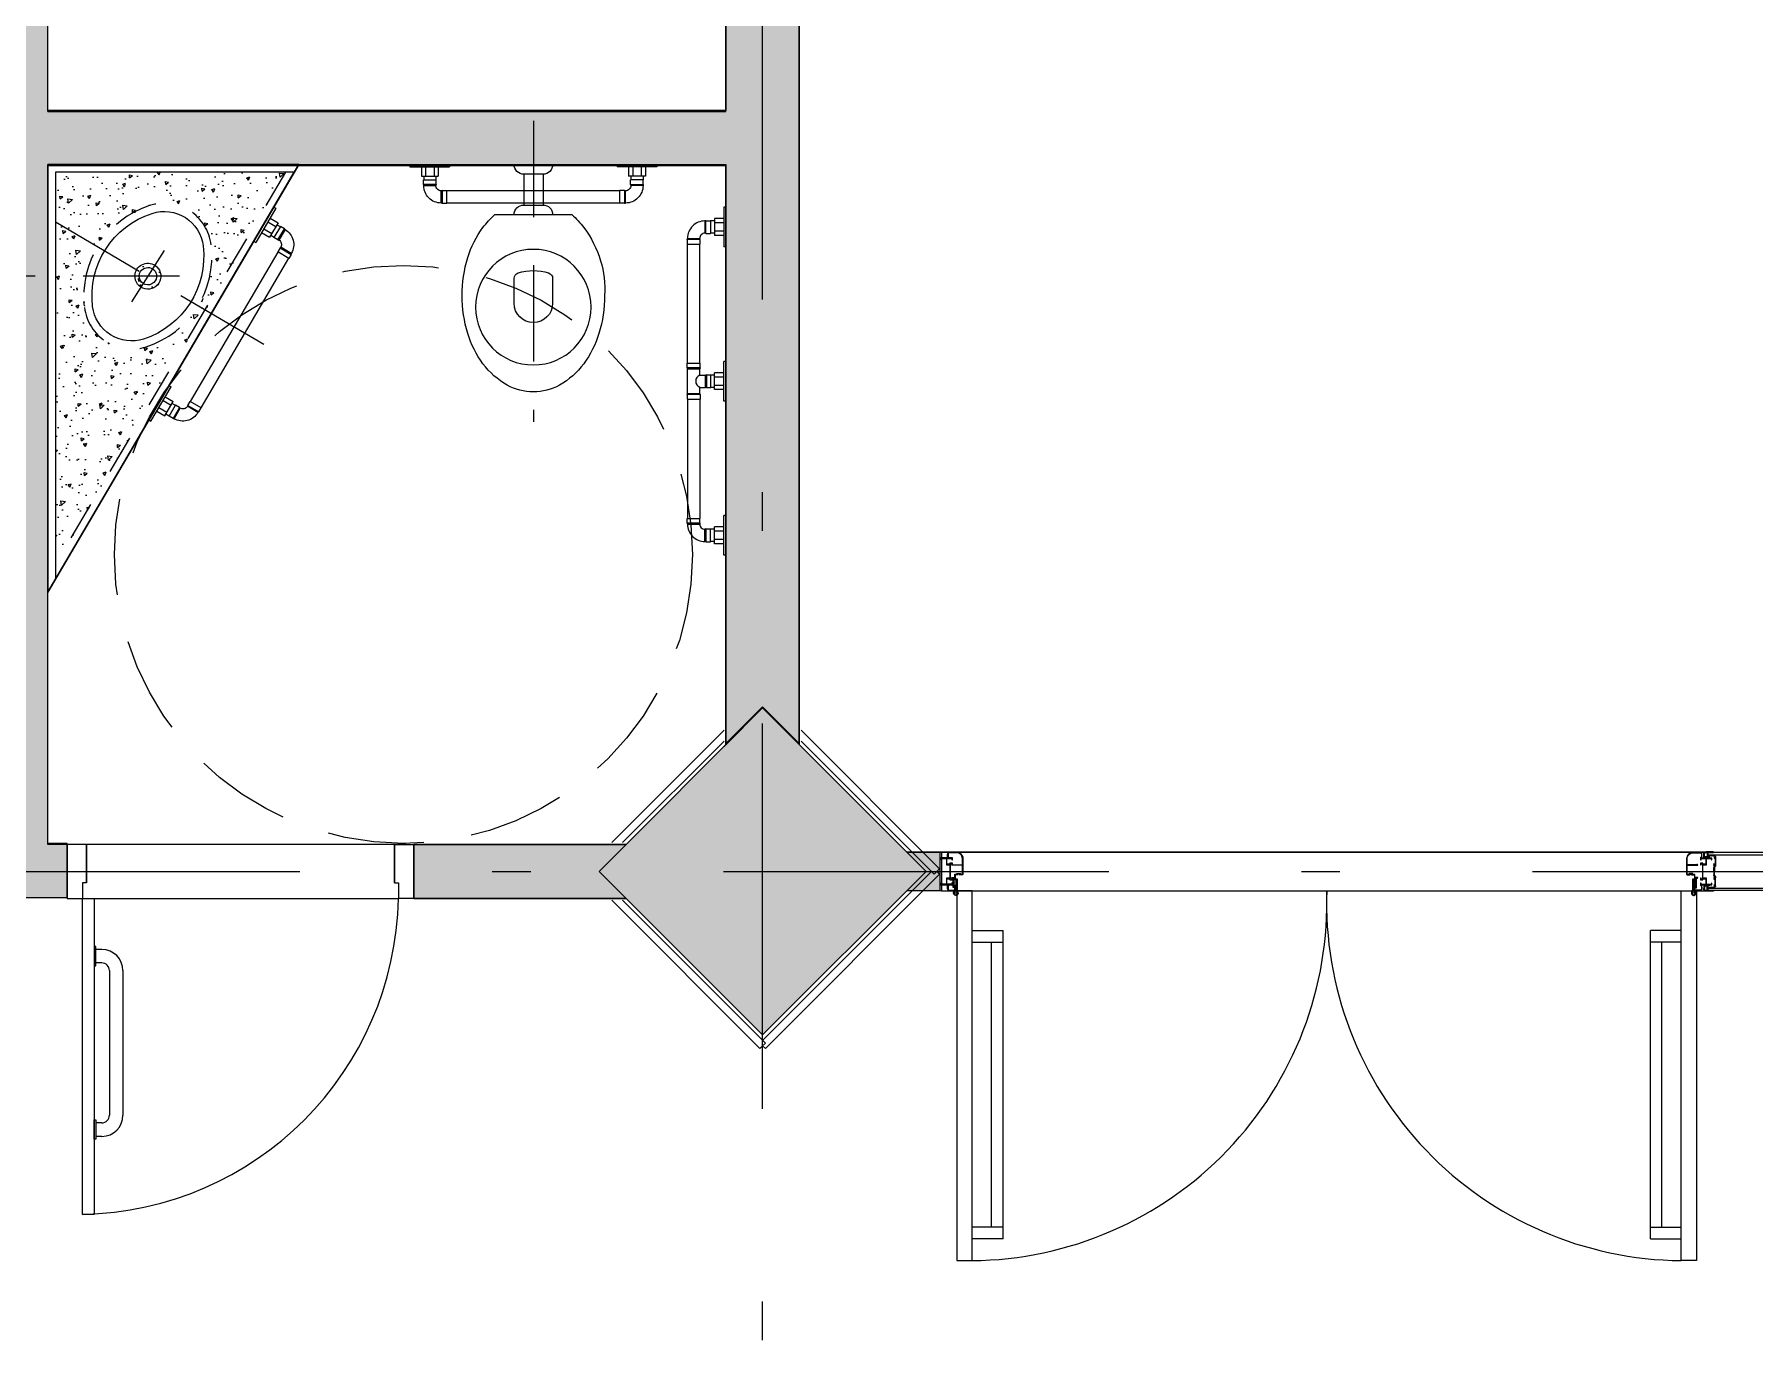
# Model space of a CAD drawing. Header units: millimetres. Extents: x 182 to 575, y -105 to 95.
# Drawn here: x 250.651 to 255.116, y -3.499 to -0.081 of the extents above; entities that cross this region are included whole.
import ezdxf

# ---------------------------------------------------------------- set-up
doc = ezdxf.new("R2010")
doc.units = ezdxf.units.MM
doc.header["$MEASUREMENT"] = 0
for name, pattern in [('DASHDOT', [1, 0.5, -0.25, 0, -0.25]), ('DASHED', [0.75, 0.5, -0.25]), ('DASHED2', [0.375, 0.25, -0.125]), ('XR_BL2_AND_MON-REV15$0$DASHDOT', [1, 0.5, -0.25, 0, -0.25])]:
    doc.linetypes.add(name, pattern=pattern)
for name, color, linetype in [('ALV_HT', 253, 'Continuous'), ('base', 253, 'Continuous'), ('BR_EST', 2, 'Continuous'), ('COB_PROJ_EST', 1, 'Continuous'), ('construir', 10, 'Continuous'), ('CORRIMÃO', 41, 'Continuous'), ('EIXOS', 31, 'DASHDOT'), ('PVC', 2, 'Continuous'), ('SAN', 1, 'Continuous'), ('XR_BL2_AND_MON-REV15$0$EIXOS_PERFIL', 181, 'XR_BL2_AND_MON-REV15$0$DASHDOT'), ('XR_BL2_AND_MON-REV15$0$PERFIL_DIV', 41, 'Continuous')]:
    doc.layers.add(name, color=color, linetype=linetype)

# ---------------------------------------------------------------- blocks, each defined once
blk = doc.blocks.new('XR_BL2_AND_MON-REV15$0$P50X50')
at = {"layer": 'base'}
blk.add_hatch(color=256, dxfattribs=at).paths.add_polyline_path([(0, -0.4243), (0.4243, 0), (0, 0.4243), (-0.4243, 0)])
at = {"layer": 'base', "linetype": 'ByBlock'}
blk.add_lwpolyline([(0, -0.4243), (0.4243, 0), (0, 0.4243), (-0.4243, 0)], close=True, dxfattribs=at)
blk = doc.blocks.new('XR_BL2_AND_MON-REV15$0$PILAR 60X60_45')
at = {"layer": 'base'}
blk.add_blockref('XR_BL2_AND_MON-REV15$0$P50X50', (0, 0), dxfattribs=at)
blk = doc.blocks.new('BAC-PL2')
for p, q in [((0, 0), (0.005, 0)), ((0.025, 0.025), (0.105, 0.025)), ((0.025, -0.025), (0.105, -0.025))]:
    blk.add_line(p, q)
for points in [[(0.13, 0.0998), (0.13, -0.0998, 0.056984), (0.1632, -0.1308, 0.085116), (0.2494, -0.1743, 0.090221), (0.34, -0.185, 0.074494), (0.4387, -0.1702, 0.085116), (0.5168, -0.1308, 0.106255), (0.5723, -0.0677, 0.128271), (0.59, 0, 0.128271), (0.5723, 0.0677, 0.106255), (0.5168, 0.1308, 0.085116), (0.4387, 0.1702, 0.074494), (0.34, 0.185, 0.074494), (0.2413, 0.1702, 0.085116), (0.1632, 0.1308, 0.056984)], [(0.2955, 0.05, 0.326276), (0.2812, 0.0396, 0.155871), (0.2812, -0.0396, 0.326276), (0.2955, -0.05), (0.36, -0.05, 1), (0.36, 0.05)]]:
    blk.add_lwpolyline(points, format="xyb", close=True)
for points in [[(0, -0.05, 0.414214), (0.025, -0.025), (0.025, 0.025, 0.414483), (0, 0.05)], [(0.13, 0.05, 0.414483), (0.105, 0.025), (0.105, -0.025, 0.414214), (0.13, -0.05)]]:
    blk.add_lwpolyline(points, format="xyb")
blk.add_circle((0.37, 0), 0.15)
blk = doc.blocks.new('DEF')
at = {"layer": 'PVC', "color": 0}
for p, q in [((0, 0.6406), (0.006, 0.6406)), ((0.006, 0.6406), (0.006, 0.5376)), ((0.006, 0.611), (0.03, 0.611)), ((0.006, 0.6001), (0.03, 0.6001)), ((0.03, 0.611), (0.03, 0.5672)), ((0.03, 0.605), (0.04, 0.605)), ((0.04, 0.6057), (0.04, 0.5726)), ((0.052, 0.6057), (0.04, 0.6057)), ((0.052, 0.5726), (0.052, 0.6057)), ((0.052, 0.6057), (0.0546, 0.605)), ((0.0546, 0.605), (0.0546, 0.5733)), ((0, 0.5376), (0.006, 0.5376)), ((0.006, 0.5782), (0.03, 0.5782)), ((0.006, 0.5672), (0.03, 0.5672)), ((0.03, 0.5732), (0.04, 0.5732)), ((0.052, 0.5726), (0.04, 0.5726)), ((0.052, 0.5726), (0.0546, 0.5733)), ((0.0675, 0.5571), (0.0681, 0.5597)), ((0.0675, 0.5571), (0.1006, 0.5571)), ((0.0675, 0.5571), (0.0675, 0.5451)), ((0.1006, 0.5451), (0.0675, 0.5451)), ((0.0999, 0.5597), (0.0681, 0.5597)), ((0.0681, 0.0955), (0.0681, 0.5451)), ((0.1006, 0.5571), (0.0999, 0.5597)), ((0.0999, 0.0955), (0.0999, 0.5451)), ((0.1006, 0.5571), (0.1006, 0.5451)), ((0, 0.103), (0.006, 0.103)), ((0.006, 0), (0.006, 0.103)), ((0.1006, 0.0955), (0.0675, 0.0955)), ((0.0675, 0.0835), (0.0675, 0.0955)), ((0.1006, 0.0835), (0.1006, 0.0955)), ((0.006, 0.0734), (0.03, 0.0734)), ((0.006, 0.0624), (0.03, 0.0624)), ((0.03, 0.0296), (0.03, 0.0734)), ((0.03, 0.0673), (0.04, 0.0673)), ((0.052, 0.068), (0.04, 0.068)), ((0.04, 0.0349), (0.04, 0.068)), ((0.052, 0.068), (0.052, 0.0349)), ((0.052, 0.068), (0.0546, 0.0674)), ((0.0546, 0.0356), (0.0546, 0.0674)), ((0.0675, 0.0835), (0.1006, 0.0835)), ((0.0675, 0.0835), (0.0681, 0.0809)), ((0.0999, 0.0809), (0.0681, 0.0809)), ((0.1006, 0.0835), (0.0999, 0.0809)), ((0, 0), (0.006, 0)), ((0.006, 0.0406), (0.03, 0.0406)), ((0.006, 0.0296), (0.03, 0.0296)), ((0.03, 0.0356), (0.04, 0.0356)), ((0.052, 0.0349), (0.04, 0.0349)), ((0.052, 0.0349), (0.0546, 0.0356))]:
    blk.add_line(p, q, dxfattribs=at)
for centre, radius, start, end in [((0.0546, 0.5597), 0.0453, 359.998, 90.002), ((0.0546, 0.5597), 0.0136, 0, 90.4737), ((0.0546, 0.0809), 0.0136, 269.5263, 0), ((0.0546, 0.0809), 0.0453, 269.998, 0.002)]:
    blk.add_arc(centre, radius, start, end, dxfattribs=at)
blk = doc.blocks.new('W_BARRA_VASO_3ART2')
at = {"layer": 'PVC', "color": 0}
for p, q in [((0, 0), (0, -0.006)), ((0.103, 0), (0.103, -0.006)), ((0.4, 0), (0.4, -0.006)), ((0.503, 0), (0.503, -0.006)), ((0.8, 0), (0.8, -0.006)), ((0.903, 0), (0.903, -0.006)), ((0, -0.006), (0.103, -0.006)), ((0.0296, -0.006), (0.0296, -0.03)), ((0.0296, -0.03), (0.0734, -0.03)), ((0.0349, -0.052), (0.0349, -0.04)), ((0.0349, -0.04), (0.068, -0.04)), ((0.0356, -0.03), (0.0356, -0.04)), ((0.0406, -0.006), (0.0406, -0.03)), ((0.0624, -0.006), (0.0624, -0.03)), ((0.0673, -0.03), (0.0673, -0.04)), ((0.068, -0.052), (0.068, -0.04)), ((0.0734, -0.006), (0.0734, -0.03)), ((0.503, -0.006), (0.4, -0.006)), ((0.4296, -0.006), (0.4296, -0.03)), ((0.4734, -0.03), (0.4296, -0.03)), ((0.4349, -0.051), (0.4349, -0.039)), ((0.4681, -0.039), (0.4349, -0.039)), ((0.4356, -0.03), (0.4356, -0.039)), ((0.4406, -0.006), (0.4406, -0.03)), ((0.4624, -0.006), (0.4624, -0.03)), ((0.4674, -0.03), (0.4674, -0.039)), ((0.4681, -0.051), (0.4681, -0.039)), ((0.4734, -0.006), (0.4734, -0.03)), ((0.903, -0.006), (0.8, -0.006)), ((0.8296, -0.006), (0.8296, -0.03)), ((0.8734, -0.03), (0.8296, -0.03)), ((0.8681, -0.04), (0.835, -0.04)), ((0.835, -0.052), (0.835, -0.04)), ((0.8356, -0.03), (0.8356, -0.04)), ((0.8406, -0.006), (0.8406, -0.03)), ((0.8624, -0.006), (0.8624, -0.03)), ((0.8674, -0.03), (0.8674, -0.04)), ((0.8681, -0.052), (0.8681, -0.04)), ((0.8734, -0.006), (0.8734, -0.03)), ((0.068, -0.052), (0.0349, -0.052)), ((0.0349, -0.052), (0.0356, -0.0546)), ((0.0356, -0.0546), (0.0674, -0.0546)), ((0.068, -0.052), (0.0674, -0.0546)), ((0.0835, -0.0675), (0.0809, -0.0681)), ((0.0809, -0.0999), (0.0809, -0.0681)), ((0.0835, -0.0675), (0.0835, -0.1006)), ((0.0835, -0.0675), (0.0955, -0.0675)), ((0.0955, -0.1006), (0.0955, -0.0675)), ((0.405, -0.0681), (0.0955, -0.0681)), ((0.405, -0.1006), (0.405, -0.0674)), ((0.417, -0.0674), (0.405, -0.0674)), ((0.417, -0.0674), (0.417, -0.1006)), ((0.417, -0.0674), (0.4195, -0.0681)), ((0.4195, -0.0999), (0.4195, -0.0681)), ((0.4356, -0.0681), (0.4195, -0.0681)), ((0.4349, -0.051), (0.4356, -0.0535)), ((0.4349, -0.051), (0.4681, -0.051)), ((0.4674, -0.0535), (0.4356, -0.0535)), ((0.4356, -0.0681), (0.4356, -0.0535)), ((0.4681, -0.051), (0.4674, -0.0535)), ((0.4674, -0.0681), (0.4674, -0.0535)), ((0.4835, -0.0681), (0.4674, -0.0681)), ((0.486, -0.0674), (0.4835, -0.0681)), ((0.4835, -0.0999), (0.4835, -0.0681)), ((0.486, -0.0674), (0.486, -0.1006)), ((0.486, -0.0674), (0.498, -0.0674)), ((0.498, -0.1006), (0.498, -0.0674)), ((0.498, -0.0681), (0.8075, -0.0681)), ((0.8075, -0.1006), (0.8075, -0.0675)), ((0.8195, -0.0675), (0.8075, -0.0675)), ((0.8195, -0.0675), (0.8195, -0.1006)), ((0.8195, -0.0675), (0.8221, -0.0681)), ((0.8221, -0.0999), (0.8221, -0.0681)), ((0.835, -0.052), (0.8681, -0.052)), ((0.835, -0.052), (0.8356, -0.0546)), ((0.8674, -0.0546), (0.8356, -0.0546)), ((0.8681, -0.052), (0.8674, -0.0546)), ((0.0835, -0.1006), (0.0809, -0.0999)), ((0.0835, -0.1006), (0.0955, -0.1006)), ((0.405, -0.0999), (0.0955, -0.0999)), ((0.417, -0.1006), (0.405, -0.1006)), ((0.4171, -0.1005), (0.4195, -0.0999)), ((0.4835, -0.0999), (0.4195, -0.0999)), ((0.486, -0.1006), (0.4835, -0.0999)), ((0.486, -0.1006), (0.498, -0.1006)), ((0.498, -0.0999), (0.8075, -0.0999)), ((0.8195, -0.1006), (0.8075, -0.1006)), ((0.8195, -0.1006), (0.8221, -0.0999))]:
    blk.add_line(p, q, dxfattribs=at)
for centre, radius, start, end in [((0.0809, -0.0546), 0.0453, 179.998, 270.002), ((0.0809, -0.0546), 0.0136, 179.5263, 270), ((0.4515, -0.0615), 0.0172, 202.6199, 337.3801), ((0.8221, -0.0546), 0.0136, 270, 0.4737), ((0.8221, -0.0546), 0.0453, 269.998, 0.002)]:
    blk.add_arc(centre, radius, start, end, dxfattribs=at)
blk = doc.blocks.new('XR_BL2_AND_MON-REV15$0$DI_LEIT12V3')
at = {"layer": 'XR_BL2_AND_MON-REV15$0$EIXOS_PERFIL'}
blk.add_line((-6.3, 0), (58.6, 0), dxfattribs=at)
at = {"layer": 'XR_BL2_AND_MON-REV15$0$PERFIL_DIV'}
for p, q in [((24, 51), (5.8, 51)), ((8.5, 49.5), (8.5, 40)), ((25, 49.5), (25, 50)), ((0, 35), (0, 44.5)), ((0, 35), (1.5, 35)), ((1.5, 38), (1.5, 44.5)), ((8.5, 38), (1.5, 38)), ((1.5, 36.5), (8.5, 36.5)), ((1.5, 35), (1.5, 36.5)), ((8.5, 40), (8.5, 40)), ((8.5, 40), (8.5, 38)), ((8.5, 36.5), (8.5, 35)), ((8.5, 35), (15, 35)), ((24.8, 42.2), (10, 42.2)), ((10, 36.5), (10, 41)), ((10, 41), (16.4, 41)), ((15, 36.5), (10, 36.5)), ((15, 35), (15, 36.5)), ((23, 41), (24.8, 41)), ((0, -35), (0, -44.5)), ((0, -35), (1.5, -35)), ((1.5, -35), (1.5, -36.5)), ((1.5, -36.5), (8.5, -36.5)), ((1.5, -38), (1.5, -44.5)), ((8.5, -38), (1.5, -38)), ((8.5, -35), (15, -35)), ((8.5, -36.5), (8.5, -35)), ((8.5, -40), (8.5, -38)), ((8.5, -40), (8.5, -40)), ((8.5, -49.5), (8.5, -40)), ((10, -36.5), (10, -41)), ((15, -36.5), (10, -36.5)), ((10, -41), (16.4, -41)), ((24.8, -42.2), (10, -42.2)), ((15, -35), (15, -36.5)), ((23, -41), (24.8, -41)), ((24, -51), (5.8, -51)), ((25, -49.5), (25, -50))]:
    blk.add_line(p, q, dxfattribs=at)
at = {"layer": 'XR_BL2_AND_MON-REV15$0$PERFIL_DIV', "linetype": 'Continuous'}
for p, q in [((5.9, 49.5), (8.5, 49.5)), ((10, 42.2), (10, 49.5)), ((10, 49.5), (25, 49.5)), ((25, 1.5), (25, 0)), ((25, 1.5), (26, 1.5)), ((25, 0), (27.5, 0)), ((25, 0), (27.5, 0)), ((25, 0), (27.5, 0)), ((25, -1.5), (25, 0)), ((25, 0), (27.5, 0)), ((25.4, 18.4), (25.4, 19.7)), ((25.4, 14), (25.4, 15.4)), ((26, 1.5), (26, 8.8)), ((26.6, 11.2), (27.6, 12.7)), ((26.8, 36.5), (26.8, 35)), ((26.8, 36.5), (29.4, 36.5)), ((26.8, 35), (29.3, 35)), ((26.9, 19), (26.9, 18.7)), ((26.9, 15.1), (26.9, 14.8)), ((27.5, 8.9), (27.5, 0)), ((27.5, -8.9), (27.5, 0)), ((27.7, 19), (27.7, 18.7)), ((27.7, 15.1), (27.7, 14.8)), ((28.2, 11.4), (29.8, 14.1)), ((29.1, 17.3), (29.4, 17.3)), ((29.1, 16.5), (29.4, 16.5)), ((29.4, 36.5), (29.3, 36.8)), ((29.3, 35), (29.3, 20.3)), ((30.5, 37), (30.5, 16.7)), ((10, -42.2), (10, -49.5)), ((25, -1.5), (26, -1.5)), ((25.4, -14), (25.4, -15.4)), ((25.4, -18.4), (25.4, -19.7)), ((26, -1.5), (26, -8.8)), ((26.6, -11.2), (27.6, -12.7)), ((26.8, -35), (29.3, -35)), ((26.8, -36.5), (26.8, -35)), ((26.8, -36.5), (29.4, -36.5)), ((26.9, -15.1), (26.9, -14.8)), ((26.9, -19), (26.9, -18.7)), ((27.7, -15.1), (27.7, -14.8)), ((27.7, -19), (27.7, -18.7)), ((28.2, -11.4), (29.8, -14.1)), ((29.1, -16.5), (29.4, -16.5)), ((29.1, -17.3), (29.4, -17.3)), ((29.3, -35), (29.3, -20.3)), ((29.4, -36.5), (29.3, -36.8)), ((30.5, -37), (30.5, -16.7)), ((5.9, -49.5), (8.5, -49.5)), ((10, -49.5), (25, -49.5))]:
    blk.add_line(p, q, dxfattribs=at)
at = {"layer": 'XR_BL2_AND_MON-REV15$0$PERFIL_DIV'}
for centre, radius, start, end in [((6, 44.9), 6.07, 90.5943, 185.4313), ((6, 44.9), 4.57, 90.5943, 185.4313), ((24, 50), 1, 0, 90), ((6, -44.9), 6.07, 174.5687, 269.4057), ((6, -44.9), 4.57, 174.5687, 269.4057), ((24, -50), 1, 270, 0)]:
    blk.add_arc(centre, radius, start, end, dxfattribs=at)
at = {"layer": 'XR_BL2_AND_MON-REV15$0$PERFIL_DIV', "linetype": 'Continuous'}
for centre, radius, start, end in [((19.7, 47.4), 7.23, 242.7929, 297.2071), ((24, 35.6), 6.6, 11.8368, 83.416), ((24.3, 36), 5.05, 9.9202, 84.746), ((25.7, 19.7), 0.3, 118.0213, 180), ((25.7, 18.4), 0.3, 180, 315.2481), ((25.7, 15.4), 0.3, 44.7519, 180), ((25.7, 14), 0.3, 180, 241.9787), ((27.3, 16.9), 3.55, 62.9643, 118.0213), ((27.3, 16.9), 3.55, 241.9787, 269.2788), ((27.3, 16.9), 1.85, 102.4869, 135.2481), ((27.3, 16.9), 1.85, 224.7519, 257.5131), ((30.6, 8.8), 4.68, 148.731, 180), ((27.3, 16.9), 2.15, 79.2778, 100.7222), ((27.3, 16.9), 2.15, 259.2778, 280.7222), ((27.2, 12.9), 0.4, 328.731, 89.2788), ((32.5, 8.9), 5, 148.731, 180), ((27.3, 16.9), 1.85, 12.4869, 77.5131), ((27.3, 16.9), 1.85, 282.4869, 347.5131), ((29, 20.3), 0.3, 242.9643, 0), ((27.3, 16.9), 2.15, 349.2778, 10.7222), ((25.5, 16.7), 5, 328.731, 0), ((19.7, -47.4), 7.23, 62.7929, 117.2071), ((24.3, -36), 5.05, 275.254, 350.0798), ((24, -35.6), 6.6, 276.584, 348.1632), ((25.7, -14), 0.3, 118.0213, 180), ((25.7, -15.4), 0.3, 180, 315.2481), ((25.7, -18.4), 0.3, 44.7519, 180), ((25.7, -19.7), 0.3, 180, 241.9787), ((27.3, -16.9), 3.55, 90.7212, 118.0213), ((27.3, -16.9), 3.55, 241.9787, 297.0357), ((27.3, -16.9), 1.85, 102.4869, 135.2481), ((27.3, -16.9), 1.85, 224.7519, 257.5131), ((30.6, -8.8), 4.68, 180, 211.269), ((27.3, -16.9), 2.15, 79.2778, 100.7222), ((27.3, -16.9), 2.15, 259.2778, 280.7222), ((27.2, -12.9), 0.4, 270.7212, 31.269), ((32.5, -8.9), 5, 180, 211.269), ((27.3, -16.9), 1.85, 12.4869, 77.5131), ((27.3, -16.9), 1.85, 282.4869, 347.5131), ((29, -20.3), 0.3, 0, 117.0357), ((27.3, -16.9), 2.15, 349.2778, 10.7222), ((25.5, -16.7), 5, 0, 31.269)]:
    blk.add_arc(centre, radius, start, end, dxfattribs=at)

msp = doc.modelspace()

# ---------------------------------------------------------------- hatches: boundary and pattern name
at = {"layer": 'base'}
for points in [[(247.4858, 2.1191), (247.4858, 3.866), (247.3158, 3.866), (247.3158, 3.776), (247.3458, 3.776), (247.3458, 0.3223), (247.3158, 0.3223), (247.3158, 0.2323), (247.4858, 0.2323), (247.4858, 1.9791), (250.5455, 1.9791), (250.5455, -2.1809), (249.0579, -2.1809), (249.0579, -2.3209), (250.7355, -2.3209), (250.7355, -2.1809), (250.6855, -2.1809), (250.6855, -0.4191), (252.4458, -0.4191), (252.4458, -1.9216), (252.5408, -1.8266), (252.6358, -1.9216), (252.6358, 2.3591), (251.5355, 2.3591), (251.5355, 2.2191), (252.4458, 2.2191), (252.4458, -0.2791), (250.6855, -0.2791), (250.6855, 2.2191), (250.7355, 2.2191), (250.7355, 2.3591), (250.6855, 2.3591), (250.6855, 6.2791), (252.1866, 6.2791), (252.1166, 6.3491), (252.1866, 6.4191), (249.0579, 6.4191), (249.0579, 6.2791), (250.5455, 6.2791), (250.5455, 2.1191)], [(251.6355, -2.1834), (251.6355, -2.3234), (252.1866, -2.3234), (252.1166, -2.2534), (252.1866, -2.1834)], [(252.9151, -2.2034), (252.9651, -2.2534), (252.9151, -2.3034), (253.0008, -2.3034), (253.0008, -2.2034)]]:
    msp.add_hatch(color=256, dxfattribs=at).paths.add_polyline_path(points)
h = msp.add_hatch(dxfattribs=at)
h.set_pattern_fill('AR-CONC', color=256, scale=0.0125, angle=90, style=0)
h.set_pattern_definition([(40, (216.510455, -14.487), (-0.00784402, 0.08965752), [0.009375, -0.103125]), (95, (216.510455, -14.487), (0.09402402, -0.01734392), [0.0075, -0.0825]), (349.5486, (216.5098, -14.47953), (0.08617994, 0.07231367), [0.00796752, -0.08764276]), (43.8158, (216.53545, -14.487), (-0.02068988, 0.13340513), [0.0140625, -0.1546875]), (353.3644, (216.53373, -14.47588), (0.12176473, 0.11683284), [0.0119513, -0.13146412]), (98.8158, (216.53545, -14.487), (0.1217648, 0.11683274), [0.01125, -0.12375]), (69, (216.529205, -14.4745), (-0.05032736, 0.07461338), [0.009375, -0.103125]), (124, (216.529205, -14.4745), (0.09064376, 0.03041442), [0.0075, -0.0825]), (18.5486, (216.52501, -14.46828), (0.04031631, 0.10502783), [0.00796752, -0.08764276]), (52.5, (216.510455, -14.487), (0.041611732, 0.001519982), [0, -0.0815, 0, -0.08375, 0, -0.0828125]), (82.5, (216.510455, -14.487), (0.049301464, 0.03288369), [0, -0.04775, 0, -0.079625, 0, -0.0315625]), (122.5, (216.510455, -14.514874), (-0.00281936, 0.066727805), [0, -0.03125, 0, -0.0975, 0, -0.129375]), (132.5, (216.510455, -14.527374), (0.01251312, 0.07289827), [0, -0.040625, 0, -0.06475, 0, -0.091875])])
h.paths.add_polyline_path([(251.304, -0.4391), (250.995, -0.9655, 0.069439), (250.8901, -1.1443), (250.7074, -1.4556), (250.7074, -0.4391)])
h.paths.add_polyline_path([(250.7828, -0.7899, -0.359179), (250.9517, -0.5256, -0.472393), (251.1116, -0.6278, -0.358975), (250.9426, -0.892, -0.471699)], flags=16)
h.paths.add_polyline_path([(250.8038, -0.7874, -0.000015), (250.8038, -0.7874, 0.471257), (250.9359, -0.8719, 0.359176), (251.0905, -0.6304, -0.358974), (250.9361, -0.8719, -0.471701)], flags=0)
h.paths.add_polyline_path([(250.9136, -0.7073, 1.732057), (250.9653, -0.6805, 0.577348)], flags=0)
h.paths.add_polyline_path([(250.928, -0.6966, 1), (250.9662, -0.721, 1)], flags=0)
h.paths.add_polyline_path([(250.7734, -0.5893, 1), (250.7734, -0.6243, 1)], flags=16)

# ---------------------------------------------------------------- linework, layer by layer
at = {"layer": 'ALV_HT', "color": 0, "ltscale": 0.5}
msp.add_line((251.337, -0.4191, 195.166), (250.6855, -1.5291, 195.166), dxfattribs=at)
at = {"layer": 'ALV_HT', "color": 0, "ltscale": 0.5, "elevation": 195.166}
msp.add_lwpolyline([(251.337, -0.4191), (250.6855, -0.4191), (250.6855, -1.5291), (251.337, -0.4191)], dxfattribs=at)
at = {"layer": 'base'}
for p, q in [((252.6358, -1.9241, 195.166), (252.6358, 2.3566, 195.166)), ((250.6855, -0.2816, 195.166), (250.6855, 2.2166, 195.166)), ((252.4458, -0.2816, 195.166), (252.4458, 2.2166, 195.166)), ((250.6855, -0.2816, 195.166), (252.4458, -0.2816, 195.166)), ((250.6855, -2.1834, 195.166), (250.6855, -0.4216, 195.166)), ((250.6855, -0.4216, 195.166), (252.4458, -0.4216, 195.166)), ((252.4458, -1.9241, 195.166), (252.4458, -0.4216, 195.166)), ((252.4408, -1.915), (252.1774, -2.1784)), ((252.9863, -2.2605), (252.6408, -1.915)), ((250.7355, -2.1834, 195.166), (250.6855, -2.1834, 195.166)), ((250.7355, -2.3234, 195.166), (250.7355, -2.1834, 195.166)), ((250.7355, -2.3234, 195.166), (250.7355, -2.1834, 195.166)), ((250.7855, -2.1834, 195.166), (250.7855, -2.2834, 195.166)), ((251.5855, -2.1834, 195.166), (251.5855, -2.2834, 195.166)), ((251.6355, -2.3234, 195.166), (251.6355, -2.1834, 195.166)), ((251.6355, -2.1834, 195.166), (252.1866, -2.1834, 195.166)), ((252.5408, -2.6918), (252.9792, -2.2534)), ((252.5479, -2.713), (253.0004, -2.2605)), ((252.9863, -2.2605), (253.0004, -2.2463)), ((252.9934, -2.2534), (253.0004, -2.2605)), ((249.0579, -2.3209, 195.166), (250.7355, -2.3209, 195.166)), ((252.1866, -2.3234, 195.166), (251.6355, -2.3234, 195.166)), ((252.1491, -2.3284), (252.5337, -2.713)), ((252.1774, -2.3284), (252.5479, -2.6989)), ((253.0851, -2.4067, 195.166), (253.1651, -2.4067, 195.166)), ((253.0851, -2.4367, 195.166), (253.1651, -2.4367, 195.166)), ((250.8255, -2.4559, 195.166), (250.8105, -2.4559, 195.166)), ((250.8255, -2.4909, 195.166), (250.8105, -2.4909, 195.166)), ((250.8455, -2.5109, 195.166), (250.8455, -2.8859, 195.166)), ((250.8805, -2.5109, 195.166), (250.8805, -2.8859, 195.166)), ((252.5408, -2.7059), (252.5337, -2.713)), ((252.5408, -2.7059), (252.5479, -2.6989)), ((252.5408, -2.7059), (252.5479, -2.713)), ((250.8255, -2.9059, 195.166), (250.8105, -2.9059, 195.166)), ((250.8255, -2.9409, 195.166), (250.8105, -2.9409, 195.166))]:
    msp.add_line(p, q, dxfattribs=at)
at = {"layer": 'base', "linetype": 'DASHED', "ltscale": 0.05}
msp.add_line((251.302, -0.4391, 195.166), (250.7055, -1.4556, 195.166), dxfattribs=at)
at = {"layer": 'base', "linetype": 'ByBlock'}
for p, q in [((255.0051, -2.2034), (253.0051, -2.2034)), ((253.0051, -2.3034), (255.0051, -2.3034))]:
    msp.add_line(p, q, dxfattribs=at)
at = {"layer": 'base', "elevation": 195.166}
for points in [[(249.0579, -2.3209), (250.7355, -2.3209), (250.7355, -2.1809), (250.6855, -2.1809), (250.6855, -0.4191), (252.4458, -0.4191), (252.4458, -1.9216), (252.5408, -1.8266), (252.6358, -1.9216), (252.6358, 2.3591), (251.5355, 2.3591), (251.5355, 2.2191), (252.4458, 2.2191), (252.4458, -0.2791), (250.6855, -0.2791), (250.6855, 2.2191), (250.7355, 2.2191), (250.7355, 2.3591), (250.6855, 2.3591), (250.6855, 6.2791), (252.1866, 6.2791), (252.1166, 6.3491), (252.1866, 6.4191), (249.0579, 6.4191)], [(252.4408, -1.9291), (252.5408, -1.8291), (252.6408, -1.9291)], [(250.7855, -2.2834), (250.7855, -2.1834), (250.7355, -2.1834), (250.7355, -2.3234), (250.7755, -2.3234)], [(251.615, -2.1834), (250.7855, -2.1834)], [(251.5855, -2.2834), (251.5855, -2.1834), (251.6355, -2.1834), (251.6355, -2.3234), (251.5955, -2.3234)], [(252.1866, -2.3234), (252.1166, -2.2534), (252.1866, -2.1834)], [(252.9151, -2.2034), (252.9651, -2.2534), (252.9151, -2.3034)], [(250.7855, -2.2834), (250.7755, -2.2834), (250.7755, -2.3234)], [(251.5855, -2.2834), (251.5955, -2.2834), (251.5955, -2.3234)], [(250.7855, -2.3234), (251.5955, -2.3234)]]:
    msp.add_lwpolyline(points, dxfattribs=at)
at = {"layer": 'base'}
for points, elevation in [([(251.3252, -0.4391), (250.7055, -0.4391), (250.7055, -1.4951)], 195.166), ([(251.6355, -2.1834), (251.6355, -2.3234), (252.1866, -2.3234), (252.1166, -2.2534), (252.1866, -2.1834)], 195.166), ([(256.6509, -2.2101), (256.6509, -2.2041), (254.9941, -2.2041), (254.9941, -2.2101)], -2360.3554), ([(256.6509, -2.2971), (256.6509, -2.3031), (254.9941, -2.3031), (254.9941, -2.2971)], -2360.3554), ([(250.7755, -2.3234), (250.8055, -2.3234), (250.8055, -3.1434), (250.7755, -3.1434)], 195.166), ([(250.8105, -2.4484), (250.8055, -2.4484), (250.8055, -2.4984), (250.8105, -2.4984)], 195.166), ([(250.8105, -2.9484), (250.8055, -2.9484), (250.8055, -2.8984), (250.8105, -2.8984)], 195.166)]:
    msp.add_lwpolyline(points, close=True, dxfattribs=dict(at, elevation=elevation))
at = {"layer": 'base', "linetype": 'DASHED', "ltscale": 0.05, "elevation": -736.1673}
for points in [[(250.7808, -0.7899, -0.359179), (250.9498, -0.5256)], [(250.9498, -0.5256, -0.472393), (251.1096, -0.6278)], [(251.1096, -0.6278, -0.358975), (250.9407, -0.892)], [(250.9407, -0.892, -0.471699), (250.7808, -0.7899)]]:
    msp.add_lwpolyline(points, format="xyb", dxfattribs=at)
at = {"layer": 'base', "elevation": -736.1673}
for points in [[(250.8018, -0.7874, -0.359169), (250.9563, -0.5457)], [(250.9563, -0.5457, -0.472527), (251.0886, -0.6304)], [(251.0886, -0.6304, -0.358974), (250.9341, -0.8719)], [(250.9643, -0.721, -1), (250.9261, -0.6966)], [(250.9261, -0.6966, -1), (250.9643, -0.721)], [(250.9341, -0.8719, -0.471701), (250.8018, -0.7874)]]:
    msp.add_lwpolyline(points, format="xyb", dxfattribs=at)
msp.add_lwpolyline([(250.9633, -0.6805, -1.732057), (250.9116, -0.7073, -0.577348)], format="xyb", close=True, dxfattribs=at)
at = {"layer": 'base'}
for points in [[(252.4408, -1.8867), (252.1491, -2.1784)], [(253.0004, -2.2463), (252.6408, -1.8867)], [(253.0008, -2.2034), (252.9151, -2.2034)], [(253.0051, -2.2034), (252.9151, -2.2034)], [(253.0008, -2.3034), (252.9151, -2.3034)], [(253.0051, -2.3034), (252.9151, -2.3034)]]:
    msp.add_lwpolyline(points, dxfattribs=at)
for centre, radius, start, end in [((250.7595, -2.3074, 195.166), 0.8361, 271.0931, 358.9069), ((250.8255, -2.5109, 195.166), 0.055, 0, 90), ((250.8255, -2.5109, 195.166), 0.02, 0, 90), ((250.8255, -2.8859, 195.166), 0.055, 270, 0), ((250.8255, -2.8859, 195.166), 0.02, 270, 0)]:
    msp.add_arc(centre, radius, start, end, dxfattribs=at)
at = {"layer": 'BR_EST', "linetype": 'DASHED2'}
for p, q in [((251.9458, -0.3055, 195.166), (251.9458, -1.0863, 195.166)), ((250.3836, -0.3791, 1176.0159), (251.2838, -0.9075, 1176.0159)), ((251.0274, -0.7088, -736.1673), (250.3462, -0.7088, -736.1673))]:
    msp.add_line(p, q, dxfattribs=at)
msp.add_circle((251.6085, -1.4309), 0.75, dxfattribs=at)
at = {"layer": 'COB_PROJ_EST'}
for p, q in [((253.1651, -3.2067, 195.166), (253.1651, -2.4067, 195.166)), ((254.8451, -3.2067, 195.166), (254.8451, -2.4067, 195.166)), ((254.9251, -2.4067, 195.166), (254.8451, -2.4067, 195.166)), ((253.1351, -3.1767, 195.166), (253.1351, -2.4367, 195.166)), ((254.9251, -2.4367, 195.166), (254.8451, -2.4367, 195.166)), ((254.8751, -3.1767, 195.166), (254.8751, -2.4367, 195.166)), ((253.1651, -3.1767, 195.166), (253.0851, -3.1767, 195.166)), ((253.1651, -3.2067, 195.166), (253.0851, -3.2067, 195.166)), ((254.8451, -3.1767, 195.166), (254.9251, -3.1767, 195.166)), ((254.8451, -3.2067, 195.166), (254.9251, -3.2067, 195.166))]:
    msp.add_line(p, q, dxfattribs=at)
msp.add_lwpolyline([(253.0008, -2.2034), (253.0008, -2.3034)], dxfattribs=at)
at = {"layer": 'COB_PROJ_EST', "linetype": 'Continuous', "elevation": 195.166}
for points in [[(253.0321, -2.2359), (253.0331, -2.2359, 0.414214), (253.0336, -2.2354), (253.0336, -2.2316), (253.0271, -2.2316), (253.0271, -2.2344), (253.0194, -2.2344), (253.0194, -2.2199), (253.0321, -2.2199), (253.0321, -2.2234), (253.0326, -2.2234, 0.414214), (253.0336, -2.2224), (253.0336, -2.2184), (253.0036, -2.2184), (253.0036, -2.2224, 0.414214), (253.0046, -2.2234), (253.0051, -2.2234), (253.0051, -2.2199), (253.0179, -2.2199), (253.0179, -2.2359), (253.0271, -2.2359), (253.0271, -2.2709), (253.0179, -2.2709), (253.0179, -2.2869), (253.0051, -2.2869), (253.0051, -2.2834), (253.0046, -2.2834, 0.414214), (253.0036, -2.2844), (253.0036, -2.2884), (253.0336, -2.2884), (253.0336, -2.2844, 0.414214), (253.0326, -2.2834), (253.0321, -2.2834), (253.0321, -2.2869), (253.0194, -2.2869), (253.0194, -2.2724), (253.0271, -2.2724), (253.0271, -2.2751), (253.0336, -2.2751), (253.0336, -2.2714, 0.414214), (253.0331, -2.2709), (253.0321, -2.2709), (253.0321, -2.2736), (253.0286, -2.2736), (253.0286, -2.2331), (253.0321, -2.2331)], [(254.9766, -2.2711), (254.9756, -2.2711, 0.414214), (254.9751, -2.2716), (254.9751, -2.2753), (254.9816, -2.2753), (254.9816, -2.2726), (254.9893, -2.2726), (254.9893, -2.2871), (254.9766, -2.2871), (254.9766, -2.2836), (254.9761, -2.2836, 0.414214), (254.9751, -2.2846), (254.9751, -2.2886), (255.0051, -2.2886), (255.0051, -2.2846, 0.414214), (255.0041, -2.2836), (255.0036, -2.2836), (255.0036, -2.2871), (254.9908, -2.2871), (254.9908, -2.2711), (254.9816, -2.2711), (254.9816, -2.2361), (254.9908, -2.2361), (254.9908, -2.2201), (255.0036, -2.2201), (255.0036, -2.2236), (255.0041, -2.2236, 0.414214), (255.0051, -2.2226), (255.0051, -2.2186), (254.9751, -2.2186), (254.9751, -2.2226, 0.414214), (254.9761, -2.2236), (254.9766, -2.2236), (254.9766, -2.2201), (254.9893, -2.2201), (254.9893, -2.2346), (254.9816, -2.2346), (254.9816, -2.2318), (254.9751, -2.2318), (254.9751, -2.2356, 0.414214), (254.9756, -2.2361), (254.9766, -2.2361), (254.9766, -2.2333), (254.9801, -2.2333), (254.9801, -2.2738), (254.9766, -2.2738)]]:
    msp.add_lwpolyline(points, format="xyb", close=True, dxfattribs=at)
at = {"layer": 'COB_PROJ_EST', "elevation": 195.166}
msp.add_lwpolyline([(253.0051, -2.2034), (253.0051, -2.3034)], dxfattribs=at)
at = {"layer": 'COB_PROJ_EST', "linetype": 'Continuous', "elevation": 195.166}
for points in [[(253.0409, -2.3014, -0.414214), (253.0389, -2.3034), (253.0261, -2.3034, -0.414214), (253.0211, -2.2984), (253.0211, -2.2884), (253.0249, -2.2884), (253.0249, -2.2896), (253.0226, -2.2896), (253.0226, -2.2984, 0.414214), (253.0261, -2.3019), (253.0389, -2.3019, 0.414214), (253.0394, -2.3014), (253.0394, -2.2954), (253.0357, -2.2954), (253.0357, -2.2701), (253.0346, -2.2701, -0.75), (253.0326, -2.2701), (253.0316, -2.2701), (253.0316, -2.2689), (253.0394, -2.2689), (253.0394, -2.2609), (253.0459, -2.2609), (253.0446, -2.2589), (253.0552, -2.2589), (253.0539, -2.2609), (253.0589, -2.2609, 0.414214), (253.0594, -2.2604), (253.0594, -2.2371), (253.0316, -2.2371), (253.0316, -2.2359), (253.0326, -2.2359, -0.75), (253.0346, -2.2359), (253.0589, -2.2359, 2.414214), (253.0594, -2.2354), (253.0594, -2.2199, 0.414214), (253.0444, -2.2049), (253.0259, -2.2049, 0.426212), (253.0226, -2.2084), (253.0226, -2.2167, 0.414214), (253.0231, -2.2172), (253.0249, -2.2172), (253.0249, -2.2184), (253.0211, -2.2184), (253.0211, -2.2084, -0.422579), (253.0259, -2.2034), (253.0444, -2.2034, -0.414214), (253.0609, -2.2199), (253.0609, -2.2604, -0.414214), (253.0589, -2.2624), (253.0514, -2.2624), (253.0529, -2.2601), (253.0469, -2.2601), (253.0484, -2.2624), (253.0409, -2.2624), (253.0409, -2.2741), (253.0394, -2.2741), (253.0394, -2.2701), (253.0369, -2.2701), (253.0369, -2.2942), (253.0394, -2.2942), (253.0394, -2.2901), (253.0409, -2.2901), (253.0409, -2.3014)], [(254.9594, -2.3016, 0.414214), (254.9614, -2.3036), (254.9742, -2.3036, 0.414214), (254.9792, -2.2986), (254.9791, -2.2886), (254.9753, -2.2886), (254.9753, -2.2898), (254.9776, -2.2898), (254.9777, -2.2986, -0.414214), (254.9742, -2.3021), (254.9614, -2.3021, -0.414214), (254.9609, -2.3016), (254.9609, -2.2956), (254.9646, -2.2956), (254.9645, -2.2703), (254.9656, -2.2703, 0.75), (254.9676, -2.2703), (254.9686, -2.2703), (254.9686, -2.2691), (254.9608, -2.2691), (254.9608, -2.2611), (254.9544, -2.2611), (254.9556, -2.2591), (254.945, -2.2591), (254.9463, -2.2611), (254.9413, -2.2611, -0.414214), (254.9408, -2.2606), (254.9408, -2.2373), (254.9686, -2.2373), (254.9686, -2.2361), (254.9676, -2.2361, 0.75), (254.9656, -2.2361), (254.9413, -2.2361, -2.414214), (254.9408, -2.2356), (254.9408, -2.2201, -0.414214), (254.9558, -2.2051), (254.9743, -2.2051, -0.426212), (254.9776, -2.2086), (254.9776, -2.2169, -0.414214), (254.9771, -2.2174), (254.9753, -2.2174), (254.9753, -2.2186), (254.9791, -2.2186), (254.9791, -2.2086, 0.422579), (254.9743, -2.2036), (254.9558, -2.2036, 0.414214), (254.9393, -2.2201), (254.9393, -2.2606, 0.414214), (254.9413, -2.2626), (254.9488, -2.2626), (254.9473, -2.2603), (254.9533, -2.2603), (254.9518, -2.2626), (254.9593, -2.2626), (254.9593, -2.2743), (254.9608, -2.2743), (254.9608, -2.2703), (254.9633, -2.2703), (254.9634, -2.2944), (254.9609, -2.2944), (254.9608, -2.2903), (254.9593, -2.2903), (254.9594, -2.3016)], [(253.045, -2.3042, -4.632625), (253.0401, -2.3041, 0.294496), (253.0413, -2.3023), (253.0414, -2.2896), (253.0414, -2.2896), (253.0394, -2.2896), (253.0394, -2.2921, -1), (253.0374, -2.292), (253.0374, -2.2875), (253.0379, -2.2871), (253.038, -2.2826), (253.0385, -2.2821), (253.038, -2.2816), (253.038, -2.2771), (253.0375, -2.2765), (253.0376, -2.272, -1), (253.0396, -2.2721), (253.0396, -2.2746), (253.0426, -2.2746), (253.0424, -2.2864), (253.044, -2.288), (253.0439, -2.3023, 0.294496), (253.045, -2.3042)], [(253.0401, -2.3041, 0.294496), (253.0413, -2.3023), (253.0414, -2.29), (253.043, -2.2884), (253.0432, -2.2729), (253.0458, -2.2729), (253.0455, -2.303), (253.047, -2.303), (253.0469, -2.3056, -3.099483), (253.0401, -2.3041)], [(254.9552, -2.3044, 4.632625), (254.9601, -2.3043, -0.294496), (254.9589, -2.3025), (254.9588, -2.2898), (254.9588, -2.2898), (254.9608, -2.2898), (254.9608, -2.2923, 1), (254.9628, -2.2922), (254.9628, -2.2877), (254.9623, -2.2873), (254.9622, -2.2828), (254.9617, -2.2823), (254.9622, -2.2818), (254.9622, -2.2773), (254.9627, -2.2767), (254.9626, -2.2722, 1), (254.9606, -2.2723), (254.9606, -2.2748), (254.9576, -2.2748), (254.9578, -2.2866), (254.9562, -2.2882), (254.9563, -2.3025, -0.294496), (254.9552, -2.3044)], [(254.9601, -2.3043, -0.294496), (254.9589, -2.3025), (254.9588, -2.2902), (254.9572, -2.2886), (254.957, -2.2731), (254.9544, -2.2731), (254.9547, -2.3032), (254.9532, -2.3032), (254.9533, -2.3058, 3.099483), (254.9601, -2.3043)]]:
    msp.add_lwpolyline(points, format="xyb", dxfattribs=at)
at = {"layer": 'COB_PROJ_EST', "elevation": 195.166}
for points in [[(253.0851, -2.3034), (253.0451, -2.3034), (253.0451, -3.2634), (253.0851, -3.2634)], [(254.9251, -2.3034), (254.9651, -2.3034), (254.9651, -3.2634), (254.9251, -3.2634)]]:
    msp.add_lwpolyline(points, close=True, dxfattribs=at)
at = {"layer": 'COB_PROJ_EST', "linetype": 'Continuous'}
for centre in [(253.0425, -2.3096, 195.166), (254.9577, -2.3098, 195.166)]:
    msp.add_circle(centre, 0.00325, dxfattribs=at)
at = {"layer": 'COB_PROJ_EST'}
for centre, start, end in [((253.0765, -2.3343, 390.3319), 270.5283, 1.9094), ((254.9336, -2.3343, 390.3319), 178.0906, 269.4717)]:
    msp.add_arc(centre, 0.9291, start, end, dxfattribs=at)
at = {"layer": 'construir', "elevation": 195.166}
msp.add_lwpolyline([(252.6108, 6.7009), (252.9651, 6.3466), (252.5408, 5.9224), (252.1916, 6.2716), (250.6855, 6.2716), (250.6855, 2.3566), (252.6358, 2.3566), (252.6358, -1.9241), (252.9151, -2.2034), (258.374, -2.2034), (258.4184, -2.2015), (258.7808, -1.8391), (258.8008, -1.8391), (259.1667, -2.205), (259.2076, -2.2035), (261.9158, -2.2035), (261.9158, -2.1584), (264.7116, -2.1584), (265.0408, -1.8291), (265.3701, -2.1584)], dxfattribs=at)
at = {"layer": 'CORRIMÃO', "color": 0, "linetype": 'ByBlock'}
msp.add_line((250.9876, -0.6424, -736.1673), (250.9028, -0.7751, -736.1673), dxfattribs=at)
at = {"layer": 'EIXOS', "linetype": 'DASHDOT', "ltscale": 2}
for p, q in [((252.5408, -4.9696), (252.5408, 11.8133)), ((241.9392, -2.2534), (288.455, -2.2534))]:
    msp.add_line(p, q, dxfattribs=at)

# ---------------------------------------------------------------- block references
at = {"layer": 'base', "xscale": -1}
for name, p, rotation in [('DEF', (252.2661, -0.4191, 195.166), 90), ('BAC-PL2', (251.9458, -0.4191, 195.166), 90), ('DEF', (251.2723, -0.5293, 1176.0159), 149.5897437351366)]:
    msp.add_blockref(name, p, dxfattribs=dict(at, rotation=rotation))
at = {"layer": 'base'}
for name, p, rotation in [('W_BARRA_VASO_3ART2', (252.4458, -0.5298, 195.166), 270), ('XR_BL2_AND_MON-REV15$0$PILAR 60X60_45', (252.5408, -2.2534), 89.99999999999999)]:
    msp.add_blockref(name, p, dxfattribs=dict(at, rotation=rotation))
at = {"layer": 'COB_PROJ_EST', "extrusion": (0, 0, -1), "xscale": 0.0009999999999763531, "yscale": 0.0009999999999763531, "zscale": -0.001000000000004775, "rotation": 180}
msp.add_blockref('XR_BL2_AND_MON-REV15$0$DI_LEIT12V3', (-254.9841, -2.2536, -195.166), dxfattribs=at)
at = {"layer": 'SAN', "xscale": -1, "rotation": 90}
msp.add_blockref('BAC-PL2', (251.9458, -0.4191, 195.166), dxfattribs=at)

doc.saveas('drawing.dxf')
